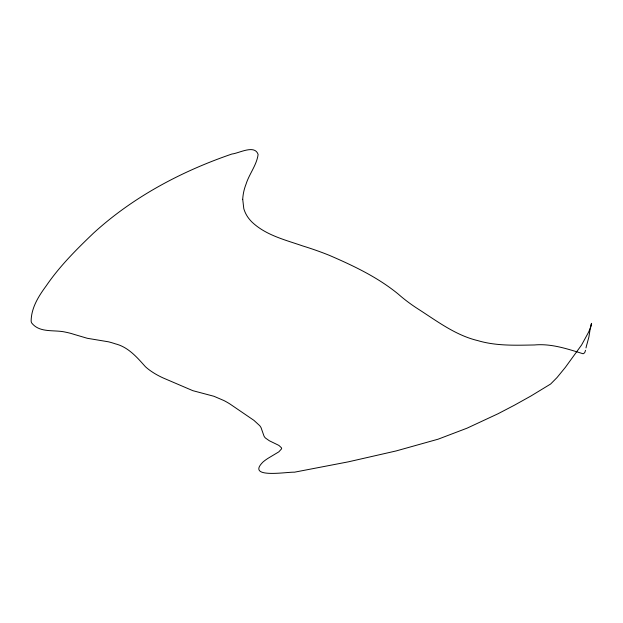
<?xml version="1.0" encoding="UTF-8"?>
<svg xmlns="http://www.w3.org/2000/svg" width="623" height="623" viewBox="0 0 623 623"><rect width="100%" height="100%" fill="white"/><g stroke="black" fill="none" stroke-linecap="round" stroke-linejoin="round"><path stroke-width="0.93" d="M242.729 199.305L243.788 208.596A77.852 44.949 0 0 0 245.914 213.938L246.879 215.667A63.351 36.578 0 0 0 252.136 222.216C266.06 235.33 285.256 239.886 302.825 245.976A259.176 149.629 0 0 1 329.232 255.298C353.451 265.733 377.803 277.29 398.284 294.111A214.047 123.58 0 0 0 418.952 309.545C437.619 321.561 455.787 335.353 477.81 340.617C496.188 346.092 515.486 345.29 534.433 344.971C551.3 343.413 567.327 348.888 582.98 353.732A1.9 1.098 0 0 0 583.767 353.506L584.826 352.423L585.519 350.297M586.002 347.907L586.095 347.463A105.637 60.992 0 0 1 587.115 343.608L588.891 336.988L590.838 324.832L591.601 323.337L591.274 325.899L588.533 332.269L581.578 345.01L565.334 367.391L556.993 377.593L550.639 384.017L530.991 395.971L514.271 405.285L498.042 413.75L467.094 428.157L438.133 439.184L396.057 450.959L348.35 461.838L294.445 472.195C287.086 471.751 245.711 479.103 263.007 462.009A53.703 31.002 0 0 1 268.396 458.1L278.831 451.846L281.596 448.801A4.844 2.796 0 0 0 281.425 447.781L279.174 445.647A12.312 7.11 0 0 0 277.905 444.923L269.338 440.757L265.484 438.055A13.815 7.974 0 0 1 263.926 435.851L261.045 427.627A48.306 27.887 0 0 0 259.744 425.688L253.88 420.323L230.152 404.132A76.629 44.241 0 0 0 223.852 400.519L213.969 396.29L192.826 390.668L163.288 378.013A81.2 46.881 0 0 1 150.618 370.872A71.077 41.032 0 0 1 145.393 366.698C136.951 357.228 128.174 346.988 115.255 343.81A64.27 37.107 0 0 0 108.527 341.817L87.267 338.281L73.841 334.31A45.946 26.532 0 0 0 65.742 332.199C54.419 329.442 39.825 333.352 31.703 322.994A12.686 7.328 0 0 1 31.15 320.627C31.438 307.482 38.712 296.034 46.258 285.801C59.59 266.262 76.419 249.488 93.442 233.197C132.995 197.008 181.41 171.309 231.951 154.013C239.115 153.266 254.643 144.217 258.117 154.418C256.723 165.142 249.216 173.926 246.038 184.159A139.435 80.499 0 0 0 242.721 199.305"/></g></svg>
